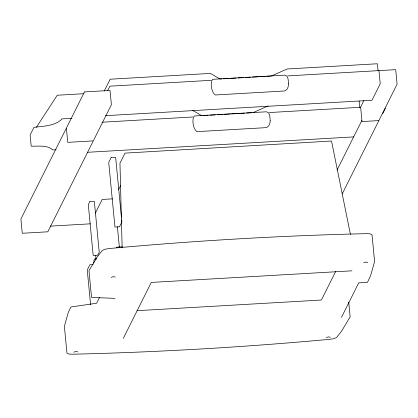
<?xml version="1.0" encoding="UTF-8"?>
<svg xmlns="http://www.w3.org/2000/svg" width="418" height="418" viewBox="0 0 418 418"><rect width="100%" height="100%" fill="white"/><g stroke="black" fill="none" stroke-linecap="round" stroke-linejoin="round"><path stroke-width="0.63" d="M93.752 262.974L94.217 259.108L96.292 258.904M66.148 128.572L20.9 219.016L22.274 233.275L47.814 231.797L93.057 141.352M104.166 91.171L110.143 79.221L210.473 73.416L219.931 78.992L221.88 78.882M107.619 90.732L109.897 86.176L211.142 80.324M95.335 213.164L102.196 199.449L112.541 198.848M118.634 189.547L120.65 185.514M99.489 297.491L96.615 303.238L70.882 306.995L68.275 312.408L64.377 326.364L66.953 353.095L68.74 354.025L72.345 354.218C158.265 352.233 244.122 347.149 329.708 339.332L333.877 338.658L336.631 337.451L341.699 330.946L350.143 316.865L348.732 302.224M73.74 352.181L75.857 351.501L77.8 351.857M111.172 277.353L113.288 276.679L115.232 277.029M123.305 338.361L151.285 282.427L351.951 270.822M363.791 100.686L360.609 107.045L362.009 121.57L378.88 120.593L397.1 84.18L395.7 69.654L287.756 75.893M337.06 170.058L361.899 120.41M342.274 193.769L378.765 120.833M382.81 113.477L385.474 108.157M335.675 271.475L321.395 300.025L137.02 310.684M326.312 337.572L328.428 336.892L330.372 337.248M363.744 262.744L365.86 262.07L367.803 262.42M341.48 317.366L358.743 282.85L367.469 282.349L370.651 275.509L374.596 261.506L372.02 234.77L370.233 233.84L366.628 233.652C280.708 235.632 194.851 240.721 109.265 248.538L105.096 249.206L102.342 250.419L97.425 256.668L88.977 270.707L91.547 297.438L115.007 298.353M36.387 127.302L57.25 95.241L83.663 93.716M116.22 247.503L116.857 247.122L122.453 246.798M252.989 112.677L268.173 105.9M223.181 78.803L229.038 78.469M230.339 78.391L236.196 78.051M238.145 77.941L243.349 77.638M245.303 77.529L250.507 77.225M252.462 77.111L258.314 76.776M259.615 76.698L265.472 76.358M266.773 76.285L271.329 76.024L287.093 68.986L377.391 63.761L378.055 70.668M105.508 115.676L371.978 100.263L380.234 83.757L378.969 70.616M71.959 118.315L61.681 118.911L61.587 119.459C54.366 126.126 43.273 126.126 33.994 127.328L30.143 135.03L31.214 146.169C38.242 146.42 47.291 144.748 52.809 149.921L56.022 149.738M202.892 115.572L208.101 115.269M210.05 115.159L215.254 114.856M217.208 114.746L223.06 114.407M224.361 114.328L230.219 113.994M231.52 113.915L237.377 113.576M238.678 113.503L244.53 113.163M246.484 113.053L251.688 112.75M101.945 122.228L192.802 116.977M269.422 112.546L360.63 107.269M87.179 152.319L353.644 136.905M50.233 226.148L90.471 223.823M93.12 264.578L89.87 264.766L87.252 270.002L90.591 304.665M192.693 110.399L201.591 115.65M350.43 234.393L331.521 141.028L124.998 153.119L119.961 163.182L121.361 217.271M359.114 101.041L359.72 107.322M117.401 226.744L119.396 247.456M121.429 219.878L122.155 247.9M95.79 255.435L95.832 259.338M270.185 120.483C270.237 123.31 269.046 127.119 265.869 127.657L196.93 131.644C193.147 129.251 191.533 119.114 194.302 115.964L266.407 111.794C270.399 112.186 269.809 117.771 270.185 120.483M288.519 83.83C288.577 86.657 287.385 90.466 284.209 91.004L215.27 94.99C211.482 92.597 209.867 82.461 212.637 79.31L284.742 75.141C288.739 75.533 288.148 81.118 288.519 83.83M84.483 91.918L66.384 128.096L67.758 142.355L93.298 140.876L111.397 104.699L110.023 90.44L84.483 91.918M111.104 157.685L108.722 162.445L114.945 227.047L119.501 226.786L121.884 222.026L115.666 157.419L111.104 157.685M89.781 201.685L88.292 204.658L93.183 255.45L97.744 255.189L99.233 252.211L94.343 201.419L89.781 201.685"/></g></svg>
